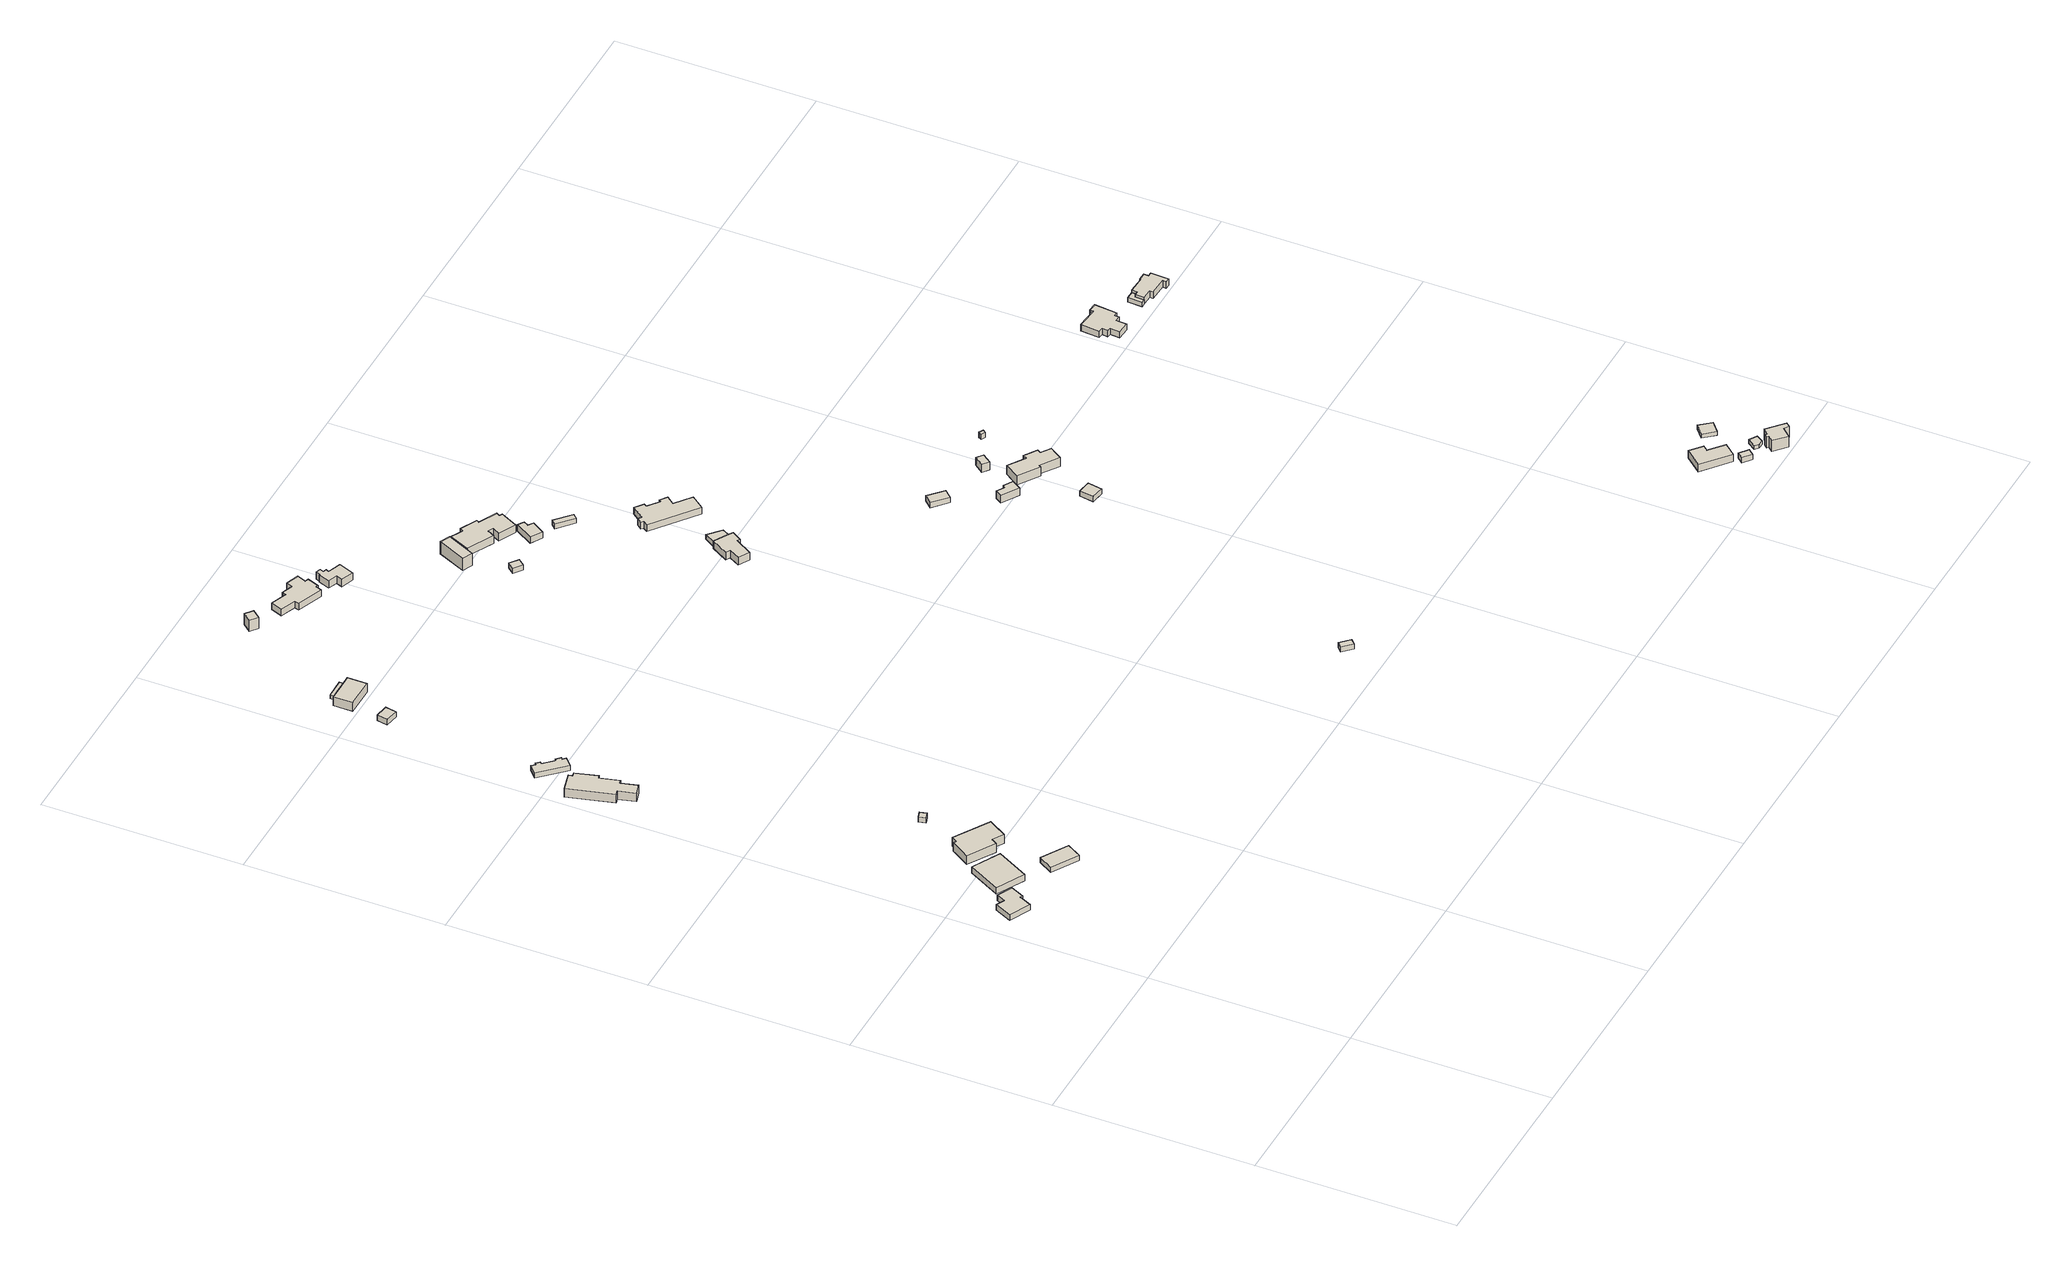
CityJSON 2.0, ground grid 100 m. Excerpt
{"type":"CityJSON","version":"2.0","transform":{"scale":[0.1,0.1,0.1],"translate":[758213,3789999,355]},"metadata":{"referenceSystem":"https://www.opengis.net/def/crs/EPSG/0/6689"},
"CityObjects":{
"building1":{"type":"Building","attributes":{"class":"3001","usage":"461","yearOfConstruction":"0001","measuredHeight":3.5,"storeysAboveGround":9999,"storeysBelowGround":9999,"LandSlideRiskAttribute.description":"1","LandSlideRiskAttribute.areaType":"1","BuildingDetailAttribute.totalFloorArea":-9999,"BuildingDetailAttribute.buildingFootprintArea":-9999,"BuildingDetailAttribute.buildingStructureType":"611","BuildingDetailAttribute.fireproofStructureType":"1011","BuildingDetailAttribute.landUseType":"231","BuildingDetailAttribute.specifiedBuildingCoverageRate":-9999,"BuildingDetailAttribute.specifiedFloorAreaRate":-9999,"BuildingDetailAttribute.buildingHeight":-9999,"BuildingDetailAttribute.surveyYear":"0001","BuildingIDAttribute.prefecture":"35","BuildingIDAttribute.city":"35215"},"address":[{"country":"日本","locality":"山口県周南市大字鹿野中"}],"geometry":[{"type":"Solid","lod":"1","boundaries":[[[[0,1,2,3,4,5,6,7]],[[6,8,9,7]],[[5,10,8,6]],[[4,11,10,5]],[[3,12,11,4]],[[2,13,12,3]],[[1,14,13,2]],[[0,15,14,1]],[[7,9,15,0]],[[8,10,11,12,13,14,15,9]]]]}]},
"building2":{"type":"Building","attributes":{"class":"3001","usage":"461","yearOfConstruction":"0001","measuredHeight":6.9,"storeysAboveGround":9999,"storeysBelowGround":9999,"LandSlideRiskAttribute.description":"1","LandSlideRiskAttribute.areaType":"1","BuildingDetailAttribute.totalFloorArea":-9999,"BuildingDetailAttribute.buildingFootprintArea":-9999,"BuildingDetailAttribute.buildingStructureType":"611","BuildingDetailAttribute.fireproofStructureType":"1011","BuildingDetailAttribute.landUseType":"231","BuildingDetailAttribute.specifiedBuildingCoverageRate":-9999,"BuildingDetailAttribute.specifiedFloorAreaRate":-9999,"BuildingDetailAttribute.buildingHeight":-9999,"BuildingDetailAttribute.surveyYear":"0001","BuildingIDAttribute.prefecture":"35","BuildingIDAttribute.city":"35215"},"address":[{"country":"日本","locality":"山口県周南市大字鹿野中"}],"geometry":[{"type":"Solid","lod":"1","boundaries":[[[[16,17,18,19]],[[18,20,21,19]],[[17,22,20,18]],[[16,23,22,17]],[[19,21,23,16]],[[20,22,23,21]]]]}]},
"building3":{"type":"Building","attributes":{"class":"3001","usage":"461","yearOfConstruction":"0001","measuredHeight":4.1,"storeysAboveGround":9999,"storeysBelowGround":9999,"LandSlideRiskAttribute.description":"1","LandSlideRiskAttribute.areaType":"2","BuildingDetailAttribute.totalFloorArea":-9999,"BuildingDetailAttribute.buildingFootprintArea":-9999,"BuildingDetailAttribute.buildingStructureType":"611","BuildingDetailAttribute.fireproofStructureType":"1011","BuildingDetailAttribute.landUseType":"231","BuildingDetailAttribute.specifiedBuildingCoverageRate":-9999,"BuildingDetailAttribute.specifiedFloorAreaRate":-9999,"BuildingDetailAttribute.buildingHeight":-9999,"BuildingDetailAttribute.surveyYear":"0001","BuildingIDAttribute.prefecture":"35","BuildingIDAttribute.city":"35215"},"address":[{"country":"日本","locality":"山口県周南市大字鹿野中"}],"geometry":[{"type":"Solid","lod":"1","boundaries":[[[[24,25,26,27]],[[26,28,29,27]],[[25,30,28,26]],[[24,31,30,25]],[[27,29,31,24]],[[28,30,31,29]]]]}]},
"building4":{"type":"Building","attributes":{"class":"3001","usage":"461","yearOfConstruction":"0001","measuredHeight":8.6,"storeysAboveGround":9999,"storeysBelowGround":9999,"LandSlideRiskAttribute.description":"1","LandSlideRiskAttribute.areaType":"1","BuildingDetailAttribute.totalFloorArea":-9999,"BuildingDetailAttribute.buildingFootprintArea":-9999,"BuildingDetailAttribute.buildingStructureType":"611","BuildingDetailAttribute.fireproofStructureType":"1011","BuildingDetailAttribute.landUseType":"231","BuildingDetailAttribute.specifiedBuildingCoverageRate":-9999,"BuildingDetailAttribute.specifiedFloorAreaRate":-9999,"BuildingDetailAttribute.buildingHeight":-9999,"BuildingDetailAttribute.surveyYear":"0001","BuildingIDAttribute.prefecture":"35","BuildingIDAttribute.city":"35215"},"address":[{"country":"日本","locality":"山口県周南市大字鹿野中"}],"geometry":[{"type":"Solid","lod":"1","boundaries":[[[[32,33,34,35,36,37,38,39]],[[38,40,41,39]],[[37,42,40,38]],[[36,43,42,37]],[[35,44,43,36]],[[34,45,44,35]],[[33,46,45,34]],[[32,47,46,33]],[[39,41,47,32]],[[40,42,43,44,45,46,47,41]]]]}]},
"building5":{"type":"Building","attributes":{"class":"3001","usage":"461","yearOfConstruction":"0001","measuredHeight":3.7,"storeysAboveGround":9999,"storeysBelowGround":9999,"LandSlideRiskAttribute.description":"2","LandSlideRiskAttribute.areaType":"1","BuildingDetailAttribute.totalFloorArea":-9999,"BuildingDetailAttribute.buildingFootprintArea":-9999,"BuildingDetailAttribute.buildingStructureType":"611","BuildingDetailAttribute.fireproofStructureType":"1011","BuildingDetailAttribute.landUseType":"231","BuildingDetailAttribute.specifiedBuildingCoverageRate":-9999,"BuildingDetailAttribute.specifiedFloorAreaRate":-9999,"BuildingDetailAttribute.buildingHeight":-9999,"BuildingDetailAttribute.surveyYear":"0001","BuildingIDAttribute.prefecture":"35","BuildingIDAttribute.city":"35215"},"address":[{"country":"日本","locality":"山口県周南市大字鹿野中"}],"geometry":[{"type":"Solid","lod":"1","boundaries":[[[[48,49,50,51]],[[50,52,53,51]],[[49,54,52,50]],[[48,55,54,49]],[[51,53,55,48]],[[52,54,55,53]]]]}]},
"building6":{"type":"Building","attributes":{"class":"3001","usage":"461","yearOfConstruction":"0001","measuredHeight":5.8,"storeysAboveGround":9999,"storeysBelowGround":9999,"LandSlideRiskAttribute.description":"2","LandSlideRiskAttribute.areaType":"1","BuildingDetailAttribute.totalFloorArea":-9999,"BuildingDetailAttribute.buildingFootprintArea":-9999,"BuildingDetailAttribute.buildingStructureType":"611","BuildingDetailAttribute.fireproofStructureType":"1011","BuildingDetailAttribute.landUseType":"231","BuildingDetailAttribute.specifiedBuildingCoverageRate":-9999,"BuildingDetailAttribute.specifiedFloorAreaRate":-9999,"BuildingDetailAttribute.buildingHeight":-9999,"BuildingDetailAttribute.surveyYear":"0001","BuildingIDAttribute.prefecture":"35","BuildingIDAttribute.city":"35215"},"address":[{"country":"日本","locality":"山口県周南市大字鹿野中"}],"geometry":[{"type":"Solid","lod":"1","boundaries":[[[[56,57,58,59,60,61,62,63,64,65,66,67]],[[66,68,69,67]],[[65,70,68,66]],[[64,71,70,65]],[[63,72,71,64]],[[62,73,72,63]],[[61,74,73,62]],[[60,75,74,61]],[[59,76,75,60]],[[58,77,76,59]],[[57,78,77,58]],[[56,79,78,57]],[[67,69,79,56]],[[68,70,71,72,73,74,75,76,77,78,79,69]]]]}]},
"building7":{"type":"Building","attributes":{"class":"3001","usage":"461","yearOfConstruction":"0001","measuredHeight":3.1,"storeysAboveGround":9999,"storeysBelowGround":9999,"LandSlideRiskAttribute.description":"2","LandSlideRiskAttribute.areaType":"1","BuildingDetailAttribute.totalFloorArea":-9999,"BuildingDetailAttribute.buildingFootprintArea":-9999,"BuildingDetailAttribute.buildingStructureType":"611","BuildingDetailAttribute.fireproofStructureType":"1011","BuildingDetailAttribute.landUseType":"231","BuildingDetailAttribute.specifiedBuildingCoverageRate":-9999,"BuildingDetailAttribute.specifiedFloorAreaRate":-9999,"BuildingDetailAttribute.buildingHeight":-9999,"BuildingDetailAttribute.surveyYear":"0001","BuildingIDAttribute.prefecture":"35","BuildingIDAttribute.city":"35215"},"address":[{"country":"日本","locality":"山口県周南市大字鹿野中"}],"geometry":[{"type":"Solid","lod":"1","boundaries":[[[[80,81,82,83,84,85,86,87,88,89,90,91]],[[90,92,93,91]],[[89,94,92,90]],[[88,95,94,89]],[[87,96,95,88]],[[86,97,96,87]],[[85,98,97,86]],[[84,99,98,85]],[[83,100,99,84]],[[82,101,100,83]],[[81,102,101,82]],[[80,103,102,81]],[[91,93,103,80]],[[92,94,95,96,97,98,99,100,101,102,103,93]]]]}]},
"building8":{"type":"Building","attributes":{"class":"3001","usage":"461","yearOfConstruction":"0001","measuredHeight":3.8,"storeysAboveGround":9999,"storeysBelowGround":9999,"BuildingDetailAttribute.totalFloorArea":-9999,"BuildingDetailAttribute.buildingFootprintArea":-9999,"BuildingDetailAttribute.buildingStructureType":"611","BuildingDetailAttribute.fireproofStructureType":"1011","BuildingDetailAttribute.landUseType":"231","BuildingDetailAttribute.specifiedBuildingCoverageRate":-9999,"BuildingDetailAttribute.specifiedFloorAreaRate":-9999,"BuildingDetailAttribute.buildingHeight":-9999,"BuildingDetailAttribute.surveyYear":"0001","BuildingIDAttribute.prefecture":"35","BuildingIDAttribute.city":"35215"},"address":[{"country":"日本","locality":"山口県周南市大字鹿野中"}],"geometry":[{"type":"Solid","lod":"1","boundaries":[[[[104,105,106,107]],[[106,108,109,107]],[[105,110,108,106]],[[104,111,110,105]],[[107,109,111,104]],[[108,110,111,109]]]]}]},
"building9":{"type":"Building","attributes":{"class":"3001","usage":"461","yearOfConstruction":"0001","measuredHeight":7.3,"storeysAboveGround":9999,"storeysBelowGround":9999,"BuildingDetailAttribute.totalFloorArea":-9999,"BuildingDetailAttribute.buildingFootprintArea":-9999,"BuildingDetailAttribute.buildingStructureType":"611","BuildingDetailAttribute.fireproofStructureType":"1011","BuildingDetailAttribute.landUseType":"231","BuildingDetailAttribute.specifiedBuildingCoverageRate":-9999,"BuildingDetailAttribute.specifiedFloorAreaRate":-9999,"BuildingDetailAttribute.buildingHeight":-9999,"BuildingDetailAttribute.surveyYear":"0001","BuildingIDAttribute.prefecture":"35","BuildingIDAttribute.city":"35215"},"address":[{"country":"日本","locality":"山口県周南市大字鹿野中"}],"geometry":[{"type":"Solid","lod":"1","boundaries":[[[[112,113,114,115,116,117]],[[116,118,119,117]],[[115,120,118,116]],[[114,121,120,115]],[[113,122,121,114]],[[112,123,122,113]],[[117,119,123,112]],[[118,120,121,122,123,119]]]]}]},
"building10":{"type":"Building","attributes":{"class":"3001","usage":"461","yearOfConstruction":"0001","measuredHeight":3.7,"storeysAboveGround":9999,"storeysBelowGround":9999,"BuildingDetailAttribute.totalFloorArea":-9999,"BuildingDetailAttribute.buildingFootprintArea":-9999,"BuildingDetailAttribute.buildingStructureType":"611","BuildingDetailAttribute.fireproofStructureType":"1011","BuildingDetailAttribute.landUseType":"231","BuildingDetailAttribute.specifiedBuildingCoverageRate":-9999,"BuildingDetailAttribute.specifiedFloorAreaRate":-9999,"BuildingDetailAttribute.buildingHeight":-9999,"BuildingDetailAttribute.surveyYear":"0001","BuildingIDAttribute.prefecture":"35","BuildingIDAttribute.city":"35215"},"address":[{"country":"日本","locality":"山口県周南市大字鹿野中"}],"geometry":[{"type":"Solid","lod":"1","boundaries":[[[[112,117,124,125]],[[124,126,127,125]],[[117,128,126,124]],[[112,129,128,117]],[[125,127,129,112]],[[126,128,129,127]]]]}]},
"building11":{"type":"Building","attributes":{"class":"3001","usage":"461","yearOfConstruction":"0001","measuredHeight":6.3,"storeysAboveGround":9999,"storeysBelowGround":9999,"BuildingDetailAttribute.totalFloorArea":-9999,"BuildingDetailAttribute.buildingFootprintArea":-9999,"BuildingDetailAttribute.buildingStructureType":"611","BuildingDetailAttribute.fireproofStructureType":"1011","BuildingDetailAttribute.landUseType":"231","BuildingDetailAttribute.specifiedBuildingCoverageRate":-9999,"BuildingDetailAttribute.specifiedFloorAreaRate":-9999,"BuildingDetailAttribute.buildingHeight":-9999,"BuildingDetailAttribute.surveyYear":"0001","BuildingIDAttribute.prefecture":"35","BuildingIDAttribute.city":"35215"},"address":[{"country":"日本","locality":"山口県周南市大字鹿野中"}],"geometry":[{"type":"Solid","lod":"1","boundaries":[[[[130,131,132,133]],[[132,134,135,133]],[[131,136,134,132]],[[130,137,136,131]],[[133,135,137,130]],[[134,136,137,135]]]]}]},
"building12":{"type":"Building","attributes":{"class":"3001","usage":"461","yearOfConstruction":"0001","measuredHeight":5.4,"storeysAboveGround":9999,"storeysBelowGround":9999,"LandSlideRiskAttribute.description":"1","LandSlideRiskAttribute.areaType":"1","BuildingDetailAttribute.totalFloorArea":-9999,"BuildingDetailAttribute.buildingFootprintArea":-9999,"BuildingDetailAttribute.buildingStructureType":"611","BuildingDetailAttribute.fireproofStructureType":"1011","BuildingDetailAttribute.landUseType":"231","BuildingDetailAttribute.specifiedBuildingCoverageRate":-9999,"BuildingDetailAttribute.specifiedFloorAreaRate":-9999,"BuildingDetailAttribute.buildingHeight":-9999,"BuildingDetailAttribute.surveyYear":"0001","BuildingIDAttribute.prefecture":"35","BuildingIDAttribute.city":"35215"},"address":[{"country":"日本","locality":"山口県周南市大字鹿野中"}],"geometry":[{"type":"Solid","lod":"1","boundaries":[[[[138,139,140,141,142,143,144,145,146,147,148,149,150,151]],[[150,152,153,151]],[[149,154,152,150]],[[148,155,154,149]],[[147,156,155,148]],[[146,157,156,147]],[[145,158,157,146]],[[144,159,158,145]],[[143,160,159,144]],[[142,161,160,143]],[[141,162,161,142]],[[140,163,162,141]],[[139,164,163,140]],[[138,165,164,139]],[[151,153,165,138]],[[152,154,155,156,157,158,159,160,161,162,163,164,165,153]]]]}]},
"building13":{"type":"Building","attributes":{"class":"3001","usage":"461","yearOfConstruction":"0001","measuredHeight":6.4,"storeysAboveGround":9999,"storeysBelowGround":9999,"LandSlideRiskAttribute.description":"1","LandSlideRiskAttribute.areaType":"2","BuildingDetailAttribute.totalFloorArea":-9999,"BuildingDetailAttribute.buildingFootprintArea":-9999,"BuildingDetailAttribute.buildingStructureType":"611","BuildingDetailAttribute.fireproofStructureType":"1011","BuildingDetailAttribute.landUseType":"231","BuildingDetailAttribute.specifiedBuildingCoverageRate":-9999,"BuildingDetailAttribute.specifiedFloorAreaRate":-9999,"BuildingDetailAttribute.buildingHeight":-9999,"BuildingDetailAttribute.surveyYear":"0001","BuildingIDAttribute.prefecture":"35","BuildingIDAttribute.city":"35215"},"address":[{"country":"日本","locality":"山口県周南市大字鹿野中"}],"geometry":[{"type":"Solid","lod":"1","boundaries":[[[[166,167,168,169,170,171,172,173,174,175,176,177]],[[176,178,179,177]],[[175,180,178,176]],[[174,181,180,175]],[[173,182,181,174]],[[172,183,182,173]],[[171,184,183,172]],[[170,185,184,171]],[[169,186,185,170]],[[168,187,186,169]],[[167,188,187,168]],[[166,189,188,167]],[[177,179,189,166]],[[178,180,181,182,183,184,185,186,187,188,189,179]]]]}]},
"building14":{"type":"Building","attributes":{"class":"3001","usage":"461","yearOfConstruction":"0001","measuredHeight":3,"storeysAboveGround":9999,"storeysBelowGround":9999,"LandSlideRiskAttribute.description":"1","LandSlideRiskAttribute.areaType":"1","BuildingDetailAttribute.totalFloorArea":-9999,"BuildingDetailAttribute.buildingFootprintArea":-9999,"BuildingDetailAttribute.buildingStructureType":"611","BuildingDetailAttribute.fireproofStructureType":"1011","BuildingDetailAttribute.landUseType":"231","BuildingDetailAttribute.specifiedBuildingCoverageRate":-9999,"BuildingDetailAttribute.specifiedFloorAreaRate":-9999,"BuildingDetailAttribute.buildingHeight":-9999,"BuildingDetailAttribute.surveyYear":"0001","BuildingIDAttribute.prefecture":"35","BuildingIDAttribute.city":"35215"},"address":[{"country":"日本","locality":"山口県周南市大字鹿野中"}],"geometry":[{"type":"Solid","lod":"1","boundaries":[[[[190,191,192,193]],[[192,194,195,193]],[[191,196,194,192]],[[190,197,196,191]],[[193,195,197,190]],[[194,196,197,195]]]]}]},
"building15":{"type":"Building","attributes":{"class":"3001","usage":"461","yearOfConstruction":"0001","measuredHeight":8.6,"storeysAboveGround":9999,"storeysBelowGround":9999,"LandSlideRiskAttribute.description":"1","LandSlideRiskAttribute.areaType":"2","BuildingDetailAttribute.totalFloorArea":-9999,"BuildingDetailAttribute.buildingFootprintArea":-9999,"BuildingDetailAttribute.buildingStructureType":"611","BuildingDetailAttribute.fireproofStructureType":"1011","BuildingDetailAttribute.landUseType":"231","BuildingDetailAttribute.specifiedBuildingCoverageRate":-9999,"BuildingDetailAttribute.specifiedFloorAreaRate":-9999,"BuildingDetailAttribute.buildingHeight":-9999,"BuildingDetailAttribute.surveyYear":"0001","BuildingIDAttribute.prefecture":"35","BuildingIDAttribute.city":"35215"},"address":[{"country":"日本","locality":"山口県周南市大字鹿野中"}],"geometry":[{"type":"Solid","lod":"1","boundaries":[[[[198,199,200,201]],[[200,202,203,201]],[[199,204,202,200]],[[198,205,204,199]],[[201,203,205,198]],[[202,204,205,203]]]]}]},
"building16":{"type":"Building","attributes":{"class":"3001","usage":"461","yearOfConstruction":"0001","measuredHeight":3,"storeysAboveGround":9999,"storeysBelowGround":9999,"BuildingDetailAttribute.totalFloorArea":-9999,"BuildingDetailAttribute.buildingFootprintArea":-9999,"BuildingDetailAttribute.buildingStructureType":"611","BuildingDetailAttribute.fireproofStructureType":"1011","BuildingDetailAttribute.landUseType":"231","BuildingDetailAttribute.specifiedBuildingCoverageRate":-9999,"BuildingDetailAttribute.specifiedFloorAreaRate":-9999,"BuildingDetailAttribute.buildingHeight":-9999,"BuildingDetailAttribute.surveyYear":"0001","BuildingIDAttribute.prefecture":"35","BuildingIDAttribute.city":"35215"},"address":[{"country":"日本","locality":"山口県周南市大字鹿野中"}],"geometry":[{"type":"Solid","lod":"1","boundaries":[[[[206,207,208,209]],[[208,210,211,209]],[[207,212,210,208]],[[206,213,212,207]],[[209,211,213,206]],[[210,212,213,211]]]]}]},
"building17":{"type":"Building","attributes":{"class":"3001","usage":"461","yearOfConstruction":"0001","measuredHeight":7.1,"storeysAboveGround":9999,"storeysBelowGround":9999,"LandSlideRiskAttribute.description":"1","LandSlideRiskAttribute.areaType":"2","BuildingDetailAttribute.totalFloorArea":-9999,"BuildingDetailAttribute.buildingFootprintArea":-9999,"BuildingDetailAttribute.buildingStructureType":"611","BuildingDetailAttribute.fireproofStructureType":"1011","BuildingDetailAttribute.landUseType":"231","BuildingDetailAttribute.specifiedBuildingCoverageRate":-9999,"BuildingDetailAttribute.specifiedFloorAreaRate":-9999,"BuildingDetailAttribute.buildingHeight":-9999,"BuildingDetailAttribute.surveyYear":"0001","BuildingIDAttribute.prefecture":"35","BuildingIDAttribute.city":"35215"},"address":[{"country":"日本","locality":"山口県周南市大字鹿野中"}],"geometry":[{"type":"Solid","lod":"1","boundaries":[[[[214,215,216,217,218,219,220,221,222,223,224,225,226,227]],[[226,228,229,227]],[[225,230,228,226]],[[224,231,230,225]],[[223,232,231,224]],[[222,233,232,223]],[[221,234,233,222]],[[220,235,234,221]],[[219,236,235,220]],[[218,237,236,219]],[[217,238,237,218]],[[216,239,238,217]],[[215,240,239,216]],[[214,241,240,215]],[[227,229,241,214]],[[228,230,231,232,233,234,235,236,237,238,239,240,241,229]]]]}]},
"building18":{"type":"Building","attributes":{"class":"3001","usage":"461","yearOfConstruction":"0001","measuredHeight":4.7,"storeysAboveGround":9999,"storeysBelowGround":9999,"LandSlideRiskAttribute.description":"1","LandSlideRiskAttribute.areaType":"2","BuildingDetailAttribute.totalFloorArea":-9999,"BuildingDetailAttribute.buildingFootprintArea":-9999,"BuildingDetailAttribute.buildingStructureType":"611","BuildingDetailAttribute.fireproofStructureType":"1011","BuildingDetailAttribute.landUseType":"231","BuildingDetailAttribute.specifiedBuildingCoverageRate":-9999,"BuildingDetailAttribute.specifiedFloorAreaRate":-9999,"BuildingDetailAttribute.buildingHeight":-9999,"BuildingDetailAttribute.surveyYear":"0001","BuildingIDAttribute.prefecture":"35","BuildingIDAttribute.city":"35215"},"address":[{"country":"日本","locality":"山口県周南市大字鹿野中"}],"geometry":[{"type":"Solid","lod":"1","boundaries":[[[[242,243,244,245,246,247]],[[246,248,249,247]],[[245,250,248,246]],[[244,251,250,245]],[[243,252,251,244]],[[242,253,252,243]],[[247,249,253,242]],[[248,250,251,252,253,249]]]]}]},
"building19":{"type":"Building","attributes":{"class":"3001","usage":"461","yearOfConstruction":"0001","measuredHeight":5.8,"storeysAboveGround":9999,"storeysBelowGround":9999,"LandSlideRiskAttribute.description":"1","LandSlideRiskAttribute.areaType":"1","BuildingDetailAttribute.totalFloorArea":-9999,"BuildingDetailAttribute.buildingFootprintArea":-9999,"BuildingDetailAttribute.buildingStructureType":"611","BuildingDetailAttribute.fireproofStructureType":"1011","BuildingDetailAttribute.landUseType":"231","BuildingDetailAttribute.specifiedBuildingCoverageRate":-9999,"BuildingDetailAttribute.specifiedFloorAreaRate":-9999,"BuildingDetailAttribute.buildingHeight":-9999,"BuildingDetailAttribute.surveyYear":"0001","BuildingIDAttribute.prefecture":"35","BuildingIDAttribute.city":"35215"},"address":[{"country":"日本","locality":"山口県周南市大字鹿野中"}],"geometry":[{"type":"Solid","lod":"1","boundaries":[[[[254,255,256,257,258,259,260,261,262]],[[261,263,264,262]],[[260,265,263,261]],[[259,266,265,260]],[[258,267,266,259]],[[257,268,267,258]],[[256,269,268,257]],[[255,270,269,256]],[[254,271,270,255]],[[262,264,271,254]],[[263,265,266,267,268,269,270,271,264]]]]}]},
"building20":{"type":"Building","attributes":{"class":"3003","usage":"461","yearOfConstruction":"0001","measuredHeight":2.8,"storeysAboveGround":9999,"storeysBelowGround":9999,"LandSlideRiskAttribute.description":"1","LandSlideRiskAttribute.areaType":"2","BuildingDetailAttribute.totalFloorArea":-9999,"BuildingDetailAttribute.buildingFootprintArea":-9999,"BuildingDetailAttribute.buildingStructureType":"611","BuildingDetailAttribute.fireproofStructureType":"1011","BuildingDetailAttribute.landUseType":"231","BuildingDetailAttribute.specifiedBuildingCoverageRate":-9999,"BuildingDetailAttribute.specifiedFloorAreaRate":-9999,"BuildingDetailAttribute.buildingHeight":-9999,"BuildingDetailAttribute.surveyYear":"0001","BuildingIDAttribute.prefecture":"35","BuildingIDAttribute.city":"35215"},"address":[{"country":"日本","locality":"山口県周南市大字鹿野中"}],"geometry":[{"type":"Solid","lod":"1","boundaries":[[[[272,273,274,275]],[[274,276,277,275]],[[273,278,276,274]],[[272,279,278,273]],[[275,277,279,272]],[[276,278,279,277]]]]}]},
"building21":{"type":"Building","attributes":{"class":"3003","usage":"461","yearOfConstruction":"0001","measuredHeight":3.5,"storeysAboveGround":9999,"storeysBelowGround":9999,"LandSlideRiskAttribute.description":"1","LandSlideRiskAttribute.areaType":"1","BuildingDetailAttribute.totalFloorArea":-9999,"BuildingDetailAttribute.buildingFootprintArea":-9999,"BuildingDetailAttribute.buildingStructureType":"611","BuildingDetailAttribute.fireproofStructureType":"1011","BuildingDetailAttribute.landUseType":"231","BuildingDetailAttribute.specifiedBuildingCoverageRate":-9999,"BuildingDetailAttribute.specifiedFloorAreaRate":-9999,"BuildingDetailAttribute.buildingHeight":-9999,"BuildingDetailAttribute.surveyYear":"0001","BuildingIDAttribute.prefecture":"35","BuildingIDAttribute.city":"35215"},"address":[{"country":"日本","locality":"山口県周南市大字鹿野中"}],"geometry":[{"type":"Solid","lod":"1","boundaries":[[[[280,281,282,283]],[[282,284,285,283]],[[281,286,284,282]],[[280,287,286,281]],[[283,285,287,280]],[[284,286,287,285]]]]}]},
"building22":{"type":"Building","attributes":{"class":"3001","usage":"461","yearOfConstruction":"0001","measuredHeight":5.9,"storeysAboveGround":9999,"storeysBelowGround":9999,"LandSlideRiskAttribute.description":"1","LandSlideRiskAttribute.areaType":"1","BuildingDetailAttribute.totalFloorArea":-9999,"BuildingDetailAttribute.buildingFootprintArea":-9999,"BuildingDetailAttribute.buildingStructureType":"611","BuildingDetailAttribute.fireproofStructureType":"1011","BuildingDetailAttribute.landUseType":"231","BuildingDetailAttribute.specifiedBuildingCoverageRate":-9999,"BuildingDetailAttribute.specifiedFloorAreaRate":-9999,"BuildingDetailAttribute.buildingHeight":-9999,"BuildingDetailAttribute.surveyYear":"0001","BuildingIDAttribute.prefecture":"35","BuildingIDAttribute.city":"35215"},"address":[{"country":"日本","locality":"山口県周南市大字鹿野中"}],"geometry":[{"type":"Solid","lod":"1","boundaries":[[[[288,289,290,291,292,293,294,295,296,297,298,299,300,301]],[[300,302,303,301]],[[299,304,302,300]],[[298,305,304,299]],[[297,306,305,298]],[[296,307,306,297]],[[295,308,307,296]],[[294,309,308,295]],[[293,310,309,294]],[[292,311,310,293]],[[291,312,311,292]],[[290,313,312,291]],[[289,314,313,290]],[[288,315,314,289]],[[301,303,315,288]],[[302,304,305,306,307,308,309,310,311,312,313,314,315,303]]]]}]},
"building23":{"type":"Building","attributes":{"class":"3001","usage":"461","yearOfConstruction":"0001","measuredHeight":3,"storeysAboveGround":9999,"storeysBelowGround":9999,"LandSlideRiskAttribute.description":"1","LandSlideRiskAttribute.areaType":"1","BuildingDetailAttribute.totalFloorArea":-9999,"BuildingDetailAttribute.buildingFootprintArea":-9999,"BuildingDetailAttribute.buildingStructureType":"611","BuildingDetailAttribute.fireproofStructureType":"1011","BuildingDetailAttribute.landUseType":"231","BuildingDetailAttribute.specifiedBuildingCoverageRate":-9999,"BuildingDetailAttribute.specifiedFloorAreaRate":-9999,"BuildingDetailAttribute.buildingHeight":-9999,"BuildingDetailAttribute.surveyYear":"0001","BuildingIDAttribute.prefecture":"35","BuildingIDAttribute.city":"35215"},"address":[{"country":"日本","locality":"山口県周南市大字鹿野中"}],"geometry":[{"type":"Solid","lod":"1","boundaries":[[[[316,317,318,319]],[[318,320,321,319]],[[317,322,320,318]],[[316,323,322,317]],[[319,321,323,316]],[[320,322,323,321]]]]}]},
"building24":{"type":"Building","attributes":{"class":"3001","usage":"461","yearOfConstruction":"0001","measuredHeight":5.9,"storeysAboveGround":9999,"storeysBelowGround":9999,"BuildingDetailAttribute.totalFloorArea":-9999,"BuildingDetailAttribute.buildingFootprintArea":-9999,"BuildingDetailAttribute.buildingStructureType":"611","BuildingDetailAttribute.fireproofStructureType":"1011","BuildingDetailAttribute.landUseType":"231","BuildingDetailAttribute.specifiedBuildingCoverageRate":-9999,"BuildingDetailAttribute.specifiedFloorAreaRate":-9999,"BuildingDetailAttribute.buildingHeight":-9999,"BuildingDetailAttribute.surveyYear":"0001","BuildingIDAttribute.prefecture":"35","BuildingIDAttribute.city":"35215"},"address":[{"country":"日本","locality":"山口県周南市大字鹿野中"}],"geometry":[{"type":"Solid","lod":"1","boundaries":[[[[324,325,326,327,328,329]],[[328,330,331,329]],[[327,332,330,328]],[[326,333,332,327]],[[325,334,333,326]],[[324,335,334,325]],[[329,331,335,324]],[[330,332,333,334,335,331]]]]}]},
"building25":{"type":"Building","attributes":{"class":"3001","usage":"461","yearOfConstruction":"0001","measuredHeight":4.5,"storeysAboveGround":9999,"storeysBelowGround":9999,"BuildingDetailAttribute.totalFloorArea":-9999,"BuildingDetailAttribute.buildingFootprintArea":-9999,"BuildingDetailAttribute.buildingStructureType":"611","BuildingDetailAttribute.fireproofStructureType":"1011","BuildingDetailAttribute.landUseType":"231","BuildingDetailAttribute.specifiedBuildingCoverageRate":-9999,"BuildingDetailAttribute.specifiedFloorAreaRate":-9999,"BuildingDetailAttribute.buildingHeight":-9999,"BuildingDetailAttribute.surveyYear":"0001","BuildingIDAttribute.prefecture":"35","BuildingIDAttribute.city":"35215"},"address":[{"country":"日本","locality":"山口県周南市大字鹿野中"}],"geometry":[{"type":"Solid","lod":"1","boundaries":[[[[336,337,338,339]],[[338,340,341,339]],[[337,342,340,338]],[[336,343,342,337]],[[339,341,343,336]],[[340,342,343,341]]]]}]},
"building26":{"type":"Building","attributes":{"class":"3001","usage":"461","yearOfConstruction":"0001","measuredHeight":3,"storeysAboveGround":9999,"storeysBelowGround":9999,"BuildingDetailAttribute.totalFloorArea":-9999,"BuildingDetailAttribute.buildingFootprintArea":-9999,"BuildingDetailAttribute.buildingStructureType":"611","BuildingDetailAttribute.fireproofStructureType":"1011","BuildingDetailAttribute.landUseType":"231","BuildingDetailAttribute.specifiedBuildingCoverageRate":-9999,"BuildingDetailAttribute.specifiedFloorAreaRate":-9999,"BuildingDetailAttribute.buildingHeight":-9999,"BuildingDetailAttribute.surveyYear":"0001","BuildingIDAttribute.prefecture":"35","BuildingIDAttribute.city":"35215"},"address":[{"country":"日本","locality":"山口県周南市大字鹿野中"}],"geometry":[{"type":"Solid","lod":"1","boundaries":[[[[344,345,346,347]],[[346,348,349,347]],[[345,350,348,346]],[[344,351,350,345]],[[347,349,351,344]],[[348,350,351,349]]]]}]},
"building27":{"type":"Building","attributes":{"class":"3001","usage":"461","yearOfConstruction":"0001","measuredHeight":7.3,"storeysAboveGround":9999,"storeysBelowGround":9999,"BuildingDetailAttribute.totalFloorArea":-9999,"BuildingDetailAttribute.buildingFootprintArea":-9999,"BuildingDetailAttribute.buildingStructureType":"611","BuildingDetailAttribute.fireproofStructureType":"1011","BuildingDetailAttribute.landUseType":"231","BuildingDetailAttribute.specifiedBuildingCoverageRate":-9999,"BuildingDetailAttribute.specifiedFloorAreaRate":-9999,"BuildingDetailAttribute.buildingHeight":-9999,"BuildingDetailAttribute.surveyYear":"0001","BuildingIDAttribute.prefecture":"35","BuildingIDAttribute.city":"35215"},"address":[{"country":"日本","locality":"山口県周南市大字鹿野中"}],"geometry":[{"type":"Solid","lod":"1","boundaries":[[[[352,353,354,355,356,357,358,359,360,361]],[[360,362,363,361]],[[359,364,362,360]],[[358,365,364,359]],[[357,366,365,358]],[[356,367,366,357]],[[355,368,367,356]],[[354,369,368,355]],[[353,370,369,354]],[[352,371,370,353]],[[361,363,371,352]],[[362,364,365,366,367,368,369,370,371,363]]]]}]},
"building28":{"type":"Building","attributes":{"class":"3001","usage":"461","yearOfConstruction":"0001","measuredHeight":3,"storeysAboveGround":9999,"storeysBelowGround":9999,"BuildingDetailAttribute.totalFloorArea":-9999,"BuildingDetailAttribute.buildingFootprintArea":-9999,"BuildingDetailAttribute.buildingStructureType":"611","BuildingDetailAttribute.fireproofStructureType":"1011","BuildingDetailAttribute.landUseType":"231","BuildingDetailAttribute.specifiedBuildingCoverageRate":-9999,"BuildingDetailAttribute.specifiedFloorAreaRate":-9999,"BuildingDetailAttribute.buildingHeight":-9999,"BuildingDetailAttribute.surveyYear":"0001","BuildingIDAttribute.prefecture":"35","BuildingIDAttribute.city":"35215"},"address":[{"country":"日本","locality":"山口県周南市大字鹿野中"}],"geometry":[{"type":"Solid","lod":"1","boundaries":[[[[372,373,374,375]],[[374,376,377,375]],[[373,378,376,374]],[[372,379,378,373]],[[375,377,379,372]],[[376,378,379,377]]]]}]},
"building29":{"type":"Building","attributes":{"class":"3001","usage":"461","yearOfConstruction":"0001","measuredHeight":20.4,"storeysAboveGround":9999,"storeysBelowGround":9999,"BuildingDetailAttribute.totalFloorArea":-9999,"BuildingDetailAttribute.buildingFootprintArea":-9999,"BuildingDetailAttribute.buildingStructureType":"611","BuildingDetailAttribute.fireproofStructureType":"1011","BuildingDetailAttribute.landUseType":"231","BuildingDetailAttribute.specifiedBuildingCoverageRate":-9999,"BuildingDetailAttribute.specifiedFloorAreaRate":-9999,"BuildingDetailAttribute.buildingHeight":-9999,"BuildingDetailAttribute.surveyYear":"0001","BuildingIDAttribute.prefecture":"35","BuildingIDAttribute.city":"35215"},"address":[{"country":"日本","locality":"山口県周南市大字鹿野中"}],"geometry":[{"type":"Solid","lod":"1","boundaries":[[[[380,381,382,383,384,385]],[[384,386,387,385]],[[383,388,386,384]],[[382,389,388,383]],[[381,390,389,382]],[[380,391,390,381]],[[385,387,391,380]],[[386,388,389,390,391,387]]]]}]},
"building30":{"type":"Building","attributes":{"class":"3001","usage":"461","yearOfConstruction":"0001","measuredHeight":3,"storeysAboveGround":9999,"storeysBelowGround":9999,"BuildingDetailAttribute.totalFloorArea":-9999,"BuildingDetailAttribute.buildingFootprintArea":-9999,"BuildingDetailAttribute.buildingStructureType":"611","BuildingDetailAttribute.fireproofStructureType":"1011","BuildingDetailAttribute.landUseType":"231","BuildingDetailAttribute.specifiedBuildingCoverageRate":-9999,"BuildingDetailAttribute.specifiedFloorAreaRate":-9999,"BuildingDetailAttribute.buildingHeight":-9999,"BuildingDetailAttribute.surveyYear":"0001","BuildingIDAttribute.prefecture":"35","BuildingIDAttribute.city":"35215"},"address":[{"country":"日本","locality":"山口県周南市大字鹿野中"}],"geometry":[{"type":"Solid","lod":"1","boundaries":[[[[392,393,394,395]],[[394,396,397,395]],[[393,398,396,394]],[[392,399,398,393]],[[395,397,399,392]],[[396,398,399,397]]]]}]},
"building31":{"type":"Building","attributes":{"class":"3001","usage":"461","yearOfConstruction":"0001","measuredHeight":2.6,"storeysAboveGround":9999,"storeysBelowGround":9999,"BuildingDetailAttribute.totalFloorArea":-9999,"BuildingDetailAttribute.buildingFootprintArea":-9999,"BuildingDetailAttribute.buildingStructureType":"611","BuildingDetailAttribute.fireproofStructureType":"1011","BuildingDetailAttribute.landUseType":"231","BuildingDetailAttribute.specifiedBuildingCoverageRate":-9999,"BuildingDetailAttribute.specifiedFloorAreaRate":-9999,"BuildingDetailAttribute.buildingHeight":-9999,"BuildingDetailAttribute.surveyYear":"0001","BuildingIDAttribute.prefecture":"35","BuildingIDAttribute.city":"35215"},"address":[{"country":"日本","locality":"山口県周南市大字鹿野中"}],"geometry":[{"type":"Solid","lod":"1","boundaries":[[[[400,401,402,403,404]],[[403,405,406,404]],[[402,407,405,403]],[[401,408,407,402]],[[400,409,408,401]],[[404,406,409,400]],[[405,407,408,409,406]]]]}]},
"building32":{"type":"Building","attributes":{"class":"3001","usage":"461","yearOfConstruction":"0001","measuredHeight":7,"storeysAboveGround":9999,"storeysBelowGround":9999,"BuildingDetailAttribute.totalFloorArea":-9999,"BuildingDetailAttribute.buildingFootprintArea":-9999,"BuildingDetailAttribute.buildingStructureType":"611","BuildingDetailAttribute.fireproofStructureType":"1011","BuildingDetailAttribute.landUseType":"231","BuildingDetailAttribute.specifiedBuildingCoverageRate":-9999,"BuildingDetailAttribute.specifiedFloorAreaRate":-9999,"BuildingDetailAttribute.buildingHeight":-9999,"BuildingDetailAttribute.surveyYear":"0001","BuildingIDAttribute.prefecture":"35","BuildingIDAttribute.city":"35215"},"address":[{"country":"日本","locality":"山口県周南市大字鹿野中"}],"geometry":[{"type":"Solid","lod":"1","boundaries":[[[[410,411,412,413,414,415,416,417,418,419]],[[418,420,421,419]],[[417,422,420,418]],[[416,423,422,417]],[[415,424,423,416]],[[414,425,424,415]],[[413,426,425,414]],[[412,427,426,413]],[[411,428,427,412]],[[410,429,428,411]],[[419,421,429,410]],[[420,422,423,424,425,426,427,428,429,421]]]]}]},
"building33":{"type":"Building","attributes":{"class":"3001","usage":"461","yearOfConstruction":"0001","measuredHeight":3,"storeysAboveGround":9999,"storeysBelowGround":9999,"BuildingDetailAttribute.totalFloorArea":-9999,"BuildingDetailAttribute.buildingFootprintArea":-9999,"BuildingDetailAttribute.buildingStructureType":"611","BuildingDetailAttribute.fireproofStructureType":"1011","BuildingDetailAttribute.landUseType":"231","BuildingDetailAttribute.specifiedBuildingCoverageRate":-9999,"BuildingDetailAttribute.specifiedFloorAreaRate":-9999,"BuildingDetailAttribute.buildingHeight":-9999,"BuildingDetailAttribute.surveyYear":"0001","BuildingIDAttribute.prefecture":"35","BuildingIDAttribute.city":"35215"},"address":[{"country":"日本","locality":"山口県周南市大字鹿野中"}],"geometry":[{"type":"Solid","lod":"1","boundaries":[[[[430,431,432,433]],[[432,434,435,433]],[[431,436,434,432]],[[430,437,436,431]],[[433,435,437,430]],[[434,436,437,435]]]]}]},
"building34":{"type":"Building","attributes":{"class":"3001","usage":"461","yearOfConstruction":"0001","measuredHeight":16.6,"storeysAboveGround":9999,"storeysBelowGround":9999,"LandSlideRiskAttribute.description":"2","LandSlideRiskAttribute.areaType":"1","BuildingDetailAttribute.totalFloorArea":-9999,"BuildingDetailAttribute.buildingFootprintArea":-9999,"BuildingDetailAttribute.buildingStructureType":"611","BuildingDetailAttribute.fireproofStructureType":"1011","BuildingDetailAttribute.landUseType":"231","BuildingDetailAttribute.specifiedBuildingCoverageRate":-9999,"BuildingDetailAttribute.specifiedFloorAreaRate":-9999,"BuildingDetailAttribute.buildingHeight":-9999,"BuildingDetailAttribute.surveyYear":"0001","BuildingIDAttribute.prefecture":"35","BuildingIDAttribute.city":"35215"},"address":[{"country":"日本","locality":"山口県周南市大字鹿野中"}],"geometry":[{"type":"Solid","lod":"1","boundaries":[[[[438,439,440,441,442,443,444,445,446,447,448,449,450,451]],[[450,452,453,451]],[[449,454,452,450]],[[448,455,454,449]],[[447,456,455,448]],[[446,457,456,447]],[[445,458,457,446]],[[444,459,458,445]],[[443,460,459,444]],[[442,461,460,443]],[[441,462,461,442]],[[440,463,462,441]],[[439,464,463,440]],[[438,465,464,439]],[[451,453,465,438]],[[452,454,455,456,457,458,459,460,461,462,463,464,465,453]]]]}]},
"building35":{"type":"Building","attributes":{"class":"3003","usage":"461","yearOfConstruction":"0001","measuredHeight":2.5,"storeysAboveGround":9999,"storeysBelowGround":9999,"BuildingDetailAttribute.totalFloorArea":-9999,"BuildingDetailAttribute.buildingFootprintArea":-9999,"BuildingDetailAttribute.buildingStructureType":"611","BuildingDetailAttribute.fireproofStructureType":"1011","BuildingDetailAttribute.landUseType":"231","BuildingDetailAttribute.specifiedBuildingCoverageRate":-9999,"BuildingDetailAttribute.specifiedFloorAreaRate":-9999,"BuildingDetailAttribute.buildingHeight":-9999,"BuildingDetailAttribute.surveyYear":"0001","BuildingIDAttribute.prefecture":"35","BuildingIDAttribute.city":"35215"},"address":[{"country":"日本","locality":"山口県周南市大字鹿野中"}],"geometry":[{"type":"Solid","lod":"1","boundaries":[[[[466,467,468,469,470,471]],[[470,472,473,471]],[[469,474,472,470]],[[468,475,474,469]],[[467,476,475,468]],[[466,477,476,467]],[[471,473,477,466]],[[472,474,475,476,477,473]]]]}]},
"building36":{"type":"Building","attributes":{"class":"3001","usage":"461","yearOfConstruction":"0001","measuredHeight":5.8,"storeysAboveGround":9999,"storeysBelowGround":9999,"BuildingDetailAttribute.totalFloorArea":-9999,"BuildingDetailAttribute.buildingFootprintArea":-9999,"BuildingDetailAttribute.buildingStructureType":"611","BuildingDetailAttribute.fireproofStructureType":"1011","BuildingDetailAttribute.landUseType":"231","BuildingDetailAttribute.specifiedBuildingCoverageRate":-9999,"BuildingDetailAttribute.specifiedFloorAreaRate":-9999,"BuildingDetailAttribute.buildingHeight":-9999,"BuildingDetailAttribute.surveyYear":"0001","BuildingIDAttribute.prefecture":"35","BuildingIDAttribute.city":"35215"},"address":[{"country":"日本","locality":"山口県周南市大字鹿野中"}],"geometry":[{"type":"Solid","lod":"1","boundaries":[[[[478,479,480,481,482,483,484,485,486,468,467,466,487,488]],[[487,489,490,488]],[[466,491,489,487]],[[467,492,491,466]],[[468,493,492,467]],[[486,494,493,468]],[[485,495,494,486]],[[484,496,495,485]],[[483,497,496,484]],[[482,498,497,483]],[[481,499,498,482]],[[480,500,499,481]],[[479,501,500,480]],[[478,502,501,479]],[[488,490,502,478]],[[489,491,492,493,494,495,496,497,498,499,500,501,502,490]]]]}]}
},
"vertices":[
[152,1691,95],[140,1697,95],[110,1634,95],[4,1685,95],[45,1771,95],[87,1751,95],[109,1795,95],[184,1759,95],[109,1795,127],[184,1759,127],[87,1751,127],[45,1771,127],[4,1685,127],[110,1634,127],[140,1697,127],[152,1691,127],
[291,1745,93],[151,1821,93],[240,1985,93],[380,1909,93],[240,1985,128],[380,1909,128],[151,1821,128],[291,1745,128],
[522,1585,96],[390,1663,96],[434,1736,96],[565,1658,96],[434,1736,126],[565,1658,126],[390,1663,126],[522,1585,126],
[504,1947,83],[449,1981,83],[431,1952,83],[297,2035,83],[356,2131,83],[370,2122,83],[387,2150,83],[562,2042,83],[387,2150,132],[562,2042,132],[370,2122,132],[356,2131,132],[297,2035,132],[431,1952,132],[449,1981,132],[504,1947,132],
[459,2313,107],[449,2347,107],[482,2357,107],[492,2322,107],[482,2357,136],[492,2322,136],[449,2347,136],[459,2313,136],
[126,3898,42],[157,3786,42],[142,3782,42],[168,3686,42],[149,3681,42],[171,3597,42],[115,3581,42],[92,3666,42],[68,3660,42],[6,3888,42],[101,3914,42],[106,3893,42],[101,3914,90],[106,3893,90],[6,3888,90],[68,3660,90],[92,3666,90],[115,3581,90],[171,3597,90],[149,3681,90],[168,3686,90],[142,3782,90],[157,3786,90],[126,3898,90],
[120,4084,58],[136,4067,58],[129,4060,58],[177,4010,58],[184,4017,58],[205,3996,58],[197,3989,58],[211,3975,58],[171,3936,58],[55,4056,58],[96,4095,58],[113,4077,58],[96,4095,86],[113,4077,86],[55,4056,86],[171,3936,86],[211,3975,86],[197,3989,86],[205,3996,86],[184,4017,86],[177,4010,86],[129,4060,86],[136,4067,86],[120,4084,86],
[154,4788,82],[86,4801,82],[96,4856,82],[164,4844,82],[96,4856,113],[164,4844,113],[86,4801,113],[154,4788,113],
[233,5073,94],[246,5073,94],[246,4975,94],[95,4975,94],[94,5072,94],[133,5072,94],[94,5072,144],[133,5072,144],[95,4975,144],[246,4975,144],[246,5073,144],[233,5073,144],
[133,5106,94],[233,5107,94],[133,5106,116],[233,5107,116],[133,5072,116],[233,5073,116],
[417,5592,121],[382,5622,121],[416,5664,121],[452,5634,121],[416,5664,184],[452,5634,184],[382,5622,184],[417,5592,184],
[651,5586,124],[706,5565,124],[718,5597,124],[784,5572,124],[767,5528,124],[784,5521,124],[761,5462,124],[751,5466,124],[740,5435,124],[608,5486,124],[616,5509,124],[539,5538,124],[562,5597,124],[643,5566,124],[562,5597,161],[643,5566,161],[539,5538,161],[616,5509,161],[608,5486,161],[740,5435,161],[751,5466,161],[761,5462,161],[784,5521,161],[767,5528,161],[784,5572,161],[718,5597,161],[706,5565,161],[651,5586,161],
[859,5482,123],[875,5476,123],[869,5461,123],[936,5436,123],[906,5358,123],[842,5382,123],[854,5414,123],[808,5432,123],[829,5488,123],[833,5487,123],[842,5510,123],[866,5501,123],[842,5510,165],[866,5501,165],[833,5487,165],[829,5488,165],[808,5432,165],[854,5414,165],[842,5382,165],[906,5358,165],[936,5436,165],[869,5461,165],[875,5476,165],[859,5482,165],
[1331,4716,91],[1290,4748,91],[1317,4782,91],[1358,4749,91],[1317,4782,121],[1358,4749,121],[1290,4748,121],[1331,4716,121],
[1249,4929,104],[1198,4953,104],[1263,5094,104],[1314,5071,104],[1263,5094,174],[1314,5071,174],[1198,4953,174],[1249,4929,174],
[2433,1129,71],[2388,1174,71],[2411,1198,71],[2456,1153,71],[2411,1198,101],[2456,1153,101],[2388,1174,101],[2433,1129,101],
[1395,5059,121],[1480,5016,121],[1473,5003,121],[1564,4957,121],[1555,4940,121],[1569,4932,121],[1524,4844,121],[1438,4888,121],[1457,4925,121],[1433,4937,121],[1414,4901,121],[1280,4970,121],[1327,5072,121],[1386,5041,121],[1327,5072,165],[1386,5041,165],[1280,4970,165],[1414,4901,165],[1433,4937,165],[1457,4925,165],[1438,4888,165],[1524,4844,165],[1569,4932,165],[1555,4940,165],[1564,4957,165],[1473,5003,165],[1480,5016,165],[1395,5059,165],
[1572,4808,106],[1598,4792,106],[1557,4727,106],[1500,4763,106],[1555,4852,106],[1586,4832,106],[1555,4852,142],[1586,4832,142],[1500,4763,142],[1557,4727,142],[1598,4792,142],[1572,4808,142],
[1942,3968,76],[1912,3919,76],[1898,3927,76],[1846,3839,76],[1791,3872,76],[1822,3926,76],[1801,3938,76],[1851,4022,76],[1923,3980,76],[1851,4022,119],[1923,3980,119],[1801,3938,119],[1822,3926,119],[1791,3872,119],[1846,3839,119],[1898,3927,119],[1912,3919,119],[1942,3968,119],
[1719,4637,105],[1641,4707,105],[1662,4729,105],[1739,4660,105],[1662,4729,133],[1739,4660,133],[1641,4707,133],[1719,4637,133],
[1923,3980,88],[1851,4022,88],[1882,4074,88],[1946,4018,88],[1882,4074,114],[1946,4018,114],[1851,4022,114],[1923,3980,114],
[1932,4393,94],[1989,4348,94],[1997,4358,94],[2031,4333,94],[2000,4293,94],[2081,4230,94],[2029,4163,94],[1810,4333,94],[1827,4355,94],[1816,4364,94],[1835,4389,94],[1852,4376,94],[1900,4438,94],[1942,4406,94],[1900,4438,132],[1942,4406,132],[1852,4376,132],[1835,4389,132],[1816,4364,132],[1827,4355,132],[1810,4333,132],[2029,4163,132],[2081,4230,132],[2000,4293,132],[2031,4333,132],[1997,4358,132],[1989,4348,132],[1932,4393,132],
[2632,3220,45],[2560,3285,45],[2596,3324,45],[2668,3259,45],[2596,3324,75],[2668,3259,75],[2560,3285,75],[2632,3220,75],
[2813,3044,29],[2858,3017,29],[2829,2970,29],[2743,3022,29],[2764,3056,29],[2804,3031,29],[2764,3056,72],[2804,3031,72],[2743,3022,72],[2829,2970,72],[2858,3017,72],[2813,3044,72],
[2853,3129,103],[2821,3153,103],[2856,3199,103],[2887,3176,103],[2856,3199,148],[2887,3176,148],[2821,3153,148],[2853,3129,148],
[3024,2657,2],[2958,2667,2],[2969,2739,2],[3036,2729,2],[2969,2739,32],[3036,2729,32],[2958,2667,32],[3024,2657,32],
[3030,3046,34],[3092,3005,34],[3081,2988,34],[3129,2955,34],[3086,2891,34],[2996,2953,34],[2988,2941,34],[2884,3011,34],[2934,3084,34],[3017,3027,34],[2934,3084,85],[3017,3027,85],[2884,3011,85],[2988,2941,85],[2996,2953,85],[3086,2891,85],[3129,2955,85],[3081,2988,85],[3092,3005,85],[3030,3046,85],
[3055,3246,100],[3035,3257,100],[3045,3273,100],[3065,3262,100],[3045,3273,130],[3065,3262,130],[3035,3257,130],[3055,3246,130],
[4392,311,23],[4465,249,23],[4415,190,23],[4283,301,23],[4353,385,23],[4413,335,23],[4353,385,64],[4413,335,64],[4283,301,64],[4415,190,64],[4465,249,64],[4392,311,64],
[4459,116,28],[4418,150,28],[4441,179,28],[4483,144,28],[4441,179,58],[4483,144,58],[4418,150,58],[4459,116,58],
[4584,128,19],[4557,129,19],[4536,144,19],[4566,186,19],[4605,163,19],[4566,186,40],[4605,163,40],[4536,144,40],[4557,129,40],[4584,128,40],
[4675,36,25],[4653,55,25],[4612,10,25],[4551,65,25],[4573,90,25],[4565,97,25],[4578,112,25],[4587,104,25],[4612,131,25],[4694,58,25],[4612,131,87],[4694,58,87],[4587,104,87],[4578,112,87],[4565,97,87],[4573,90,87],[4551,65,87],[4612,10,87],[4653,55,87],[4675,36,87],
[4565,342,12],[4516,398,12],[4568,442,12],[4616,386,12],[4568,442,34],[4616,386,34],[4516,398,34],[4565,342,34],
[4072,3076,97],[4052,3078,97],[4050,3054,97],[4023,3056,97],[4019,3002,97],[3956,3007,97],[3960,3057,97],[3940,3058,97],[3943,3087,97],[3918,3090,97],[3927,3186,97],[4038,3176,97],[4039,3194,97],[4082,3190,97],[4039,3194,132],[4082,3190,132],[4038,3176,132],[3927,3186,132],[3918,3090,132],[3943,3087,132],[3940,3058,132],[3960,3057,132],[3956,3007,132],[4019,3002,132],[4023,3056,132],[4050,3054,132],[4052,3078,132],[4072,3076,132],
[4236,3053,102],[4216,3053,102],[4214,3007,102],[4193,3008,102],[4196,3081,102],[4237,3080,102],[4196,3081,127],[4237,3080,127],[4193,3008,127],[4214,3007,127],[4216,3053,127],[4236,3053,127],
[4323,3082,102],[4363,3080,102],[4362,3057,102],[4384,3056,102],[4381,2966,102],[4357,2967,102],[4358,2985,102],[4266,2989,102],[4266,3005,102],[4237,3081,102],[4323,3078,102],[4237,3081,140],[4323,3078,140],[4236,3053,140],[4216,3053,140],[4214,3007,140],[4266,3005,140],[4266,2989,140],[4358,2985,140],[4357,2967,140],[4381,2966,140],[4384,3056,140],[4362,3057,140],[4363,3080,140],[4323,3082,140]
]}
